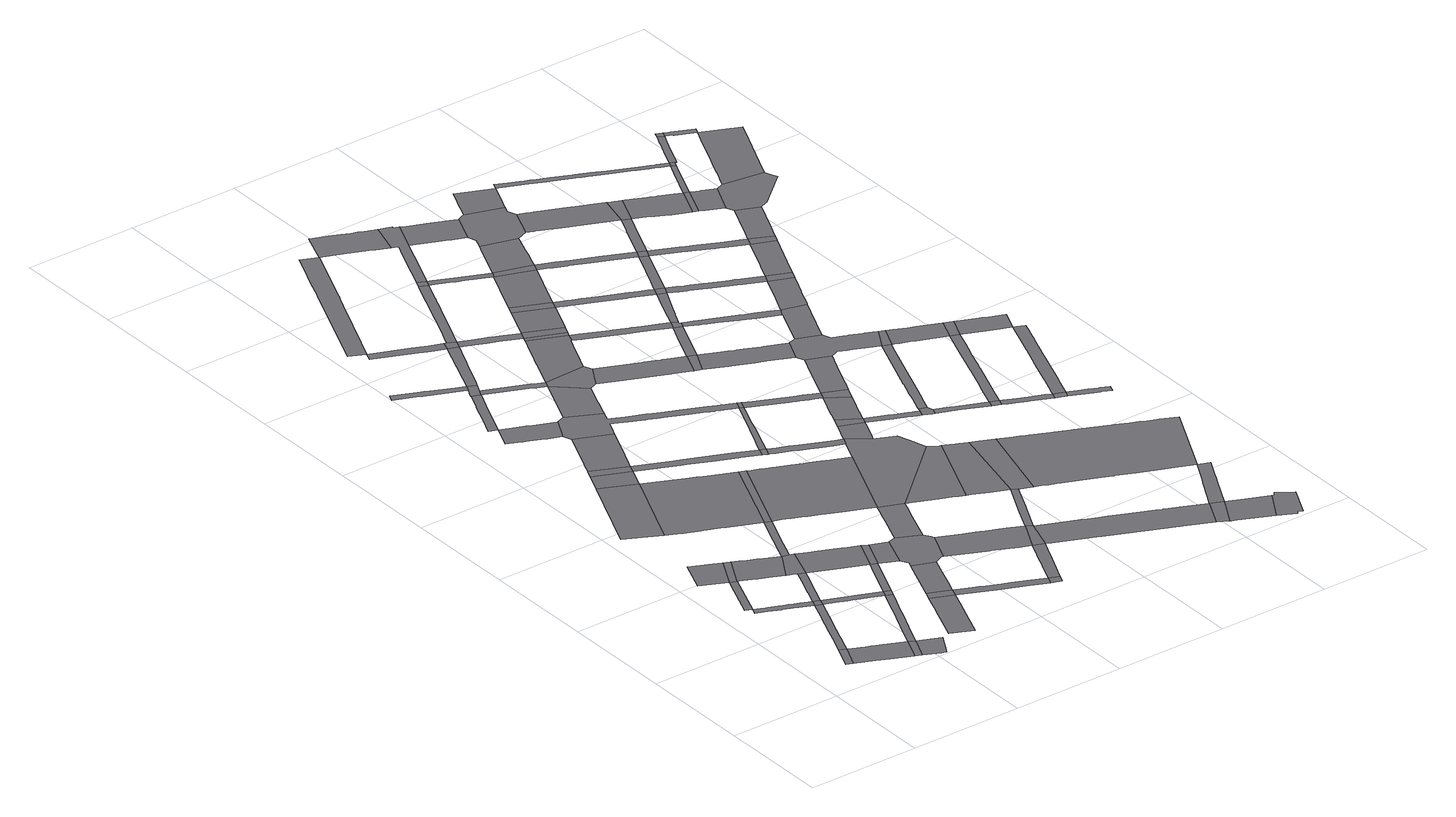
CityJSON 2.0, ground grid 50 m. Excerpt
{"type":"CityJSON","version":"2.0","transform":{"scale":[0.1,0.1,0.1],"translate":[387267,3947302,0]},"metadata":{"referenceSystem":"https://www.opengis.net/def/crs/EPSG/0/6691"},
"CityObjects":{
"road1":{"type":"Road","geometry":[{"type":"MultiSurface","lod":"1","boundaries":[[[0,1,2,3]]]}]},
"road2":{"type":"Road","attributes":{"RoadStructureAttribute.sectionType":"1"},"geometry":[{"type":"MultiSurface","lod":"1","boundaries":[[[4,5,6,7,8,9,3,2,10,11,12,13,14,15]]]}]},
"road3":{"type":"Road","attributes":{"RoadStructureAttribute.sectionType":"1"},"geometry":[{"type":"MultiSurface","lod":"1","boundaries":[[[16,17,18,19,20,21,22]]]}]},
"road4":{"type":"Road","attributes":{"RoadStructureAttribute.sectionType":"1"},"geometry":[{"type":"MultiSurface","lod":"1","boundaries":[[[23,24,25,26,27,28,29,30,0,3,31,32,33,34,35,36]]]}]},
"road5":{"type":"Road","attributes":{"RoadStructureAttribute.sectionType":"1"},"geometry":[{"type":"MultiSurface","lod":"1","boundaries":[[[37,38,39,40,41,42,43,44,20,45,46,47,48,49,50,23,51]]]}]},
"road6":{"type":"Road","attributes":{"RoadStructureAttribute.sectionType":"1"},"geometry":[{"type":"MultiSurface","lod":"1","boundaries":[[[52,53,54,55,16,56]]]}]},
"road7":{"type":"Road","geometry":[{"type":"MultiSurface","lod":"1","boundaries":[[[15,14,57,58]]]}]},
"road8":{"type":"Road","geometry":[{"type":"MultiSurface","lod":"1","boundaries":[[[56,16,22,59]]]}]},
"road9":{"type":"Road","attributes":{"RoadStructureAttribute.sectionType":"1"},"geometry":[{"type":"MultiSurface","lod":"1","boundaries":[[[60,61,58,57,62,63,64,65]]]}]},
"road10":{"type":"Road","geometry":[{"type":"MultiSurface","lod":"1","boundaries":[[[51,23,36,66]]]}]},
"road11":{"type":"Road","attributes":{"RoadStructureAttribute.sectionType":"1"},"geometry":[{"type":"MultiSurface","lod":"1","boundaries":[[[67,68,69,70,51,66,71,72,73,74]]]}]},
"road12":{"type":"Road","attributes":{"RoadStructureAttribute.sectionType":"1"},"geometry":[{"type":"MultiSurface","lod":"1","boundaries":[[[75,76,77,78,79,80,59,22,81,82,83,84,85,86,87,88]]]}]},
"road13":{"type":"Road","attributes":{"RoadStructureAttribute.sectionType":"1"},"geometry":[{"type":"MultiSurface","lod":"1","boundaries":[[[89,90,91,92,93,94,95,96,15,58,97,98,99,100,101,102,103,104,105]]]}]},
"road14":{"type":"Road","attributes":{"RoadStructureAttribute.sectionType":"1"},"geometry":[{"type":"MultiSurface","lod":"1","boundaries":[[[106,107,108,109,66,36,110,111,112,113,114,115,89,116]]]}]},
"road15":{"type":"Road","geometry":[{"type":"MultiSurface","lod":"1","boundaries":[[[117,118,119,120]]]}]},
"road16":{"type":"Road","geometry":[{"type":"MultiSurface","lod":"1","boundaries":[[[88,87,121,122,123,67,74,124,125]]]}]},
"road17":{"type":"Road","geometry":[{"type":"MultiSurface","lod":"1","boundaries":[[[116,89,105,126]]]}]},
"road18":{"type":"Road","attributes":{"RoadStructureAttribute.sectionType":"1"},"geometry":[{"type":"MultiSurface","lod":"1","boundaries":[[[127,128,129,130,131,132,133,134,135,136,137,138]]]}]},
"road19":{"type":"Road","attributes":{"RoadStructureAttribute.sectionType":"1"},"geometry":[{"type":"MultiSurface","lod":"1","boundaries":[[[139,140,117,120,141,142]]]}]},
"road20":{"type":"Road","attributes":{"RoadStructureAttribute.sectionType":"1"},"geometry":[{"type":"MultiSurface","lod":"1","boundaries":[[[143,144,145,116,126,146,147]]]}]},
"road21":{"type":"Road","attributes":{"RoadStructureAttribute.sectionType":"1"},"geometry":[{"type":"MultiSurface","lod":"1","boundaries":[[[148,149,150,151,152,153,154,88,125,155,156,157,158,159,160,161,162]]]}]},
"road22":{"type":"Road","attributes":{"RoadStructureAttribute.sectionType":"1"},"geometry":[{"type":"MultiSurface","lod":"1","boundaries":[[[163,164,165,166,167,124,74,168,169,143,170]]]}]},
"road23":{"type":"Road","geometry":[{"type":"MultiSurface","lod":"1","boundaries":[[[171,127,138,172]]]}]},
"road24":{"type":"Road","geometry":[{"type":"MultiSurface","lod":"1","boundaries":[[[173,139,142,174]]]}]},
"road25":{"type":"Road","attributes":{"function":"3"},"geometry":[{"type":"MultiSurface","lod":"1","boundaries":[[[175,176,177,178,179,120,119,180,181,182,183,184,185,148,186]]]}]},
"road26":{"type":"Road","attributes":{"RoadStructureAttribute.sectionType":"1"},"geometry":[{"type":"MultiSurface","lod":"1","boundaries":[[[187,188,189,190,191,192,193,194,195,196,197,198,199,200,201,202,203]]]}]},
"road27":{"type":"Road","attributes":{"RoadStructureAttribute.sectionType":"1"},"geometry":[{"type":"MultiSurface","lod":"1","boundaries":[[[204,205,171,172,206,207,208,209]]]}]},
"road28":{"type":"Road","attributes":{"RoadStructureAttribute.sectionType":"1"},"geometry":[{"type":"MultiSurface","lod":"1","boundaries":[[[210,211,212,213,214,215,216,217,218,219,220,221,222,223,224]]]}]},
"road29":{"type":"Road","geometry":[{"type":"MultiSurface","lod":"1","boundaries":[[[170,143,147,225]]]}]},
"road30":{"type":"Road","attributes":{"RoadStructureAttribute.sectionType":"1"},"geometry":[{"type":"MultiSurface","lod":"1","boundaries":[[[226,227,228,229,230,231,193,232,233,234]]]}]},
"road31":{"type":"Road","attributes":{"RoadStructureAttribute.sectionType":"1"},"geometry":[{"type":"MultiSurface","lod":"1","boundaries":[[[235,236,237,238,239,240,241,242,173,174,243,244,245,246]]]}]},
"road32":{"type":"Road","attributes":{"RoadStructureAttribute.sectionType":"1"},"geometry":[{"type":"MultiSurface","lod":"1","boundaries":[[[225,147,247,248,249]]]}]},
"road33":{"type":"Road","geometry":[{"type":"MultiSurface","lod":"1","boundaries":[[[250,186,148,162,251]]]}]},
"road34":{"type":"Road","attributes":{"RoadStructureAttribute.sectionType":"1"},"geometry":[{"type":"MultiSurface","lod":"1","boundaries":[[[252,253,254,255,256,257,258,259,260,261,262,263,264,265,266,267,268,172,138]]]}]},
"road35":{"type":"Road","geometry":[{"type":"MultiSurface","lod":"1","boundaries":[[[224,223,269,270,271,226,234,272,273]]]}]},
"road36":{"type":"Road","geometry":[{"type":"MultiSurface","lod":"1","boundaries":[[[274,249,248,275,204,209,276,277,278,279,280]]]}]},
"road37":{"type":"Road","attributes":{"RoadStructureAttribute.sectionType":"1"},"geometry":[{"type":"MultiSurface","lod":"1","boundaries":[[[281,282,283,284,174,142,285,286,287,288,289,290,291,292]]]}]},
"road38":{"type":"Road","attributes":{"RoadStructureAttribute.sectionType":"1"},"geometry":[{"type":"MultiSurface","lod":"1","boundaries":[[[293,294,295,296,297,298,299,300,301,302,303]]]}]},
"road39":{"type":"Road","attributes":{"RoadStructureAttribute.sectionType":"1"},"geometry":[{"type":"MultiSurface","lod":"1","boundaries":[[[302,304,305,306,307,308,309,310,224,273,311,312,313,314,315,316]]]}]},
"road40":{"type":"Road","geometry":[{"type":"MultiSurface","lod":"1","boundaries":[[[258,257,317,318]]]}]},
"road41":{"type":"Road","attributes":{"function":"3"},"geometry":[{"type":"MultiSurface","lod":"1","boundaries":[[[319,320,321,322,323,324,325,326,327,328,329,330,331,251,162,332,333,334,335,336,337,338,339,340,341,342,343]]]}]},
"road42":{"type":"Road","attributes":{"function":"3","RoadStructureAttribute.sectionType":"1"},"geometry":[{"type":"MultiSurface","lod":"1","boundaries":[[[342,344,345,346,347,348,349,274,280,350,351,352]]]}]},
"road43":{"type":"Road","attributes":{"RoadStructureAttribute.sectionType":"1"},"geometry":[{"type":"MultiSurface","lod":"1","boundaries":[[[353,354,355,356,357,358,359,360,361]]]}]},
"road44":{"type":"Road","attributes":{"RoadStructureAttribute.sectionType":"1"},"geometry":[{"type":"MultiSurface","lod":"1","boundaries":[[[362,363,364,365,366,367,368,369,370,371,372,373,374,375,376,296,377,378,379,380,381,382,383,384,385,386,387]]]}]},
"road45":{"type":"Road","attributes":{"RoadStructureAttribute.sectionType":"1"},"geometry":[{"type":"MultiSurface","lod":"1","boundaries":[[[388,389,390,391,392,393,394,278,277,395,396,397,398,399,400,401]]]}]},
"road46":{"type":"Road","geometry":[{"type":"MultiSurface","lod":"1","boundaries":[[[356,203,202,235,246,402,403,404,405,406,407,408,409,410,411,412,413,414,415,416,417,418,419,420,421,422,423,424,425,426,427,428,429,430,431,432,433,357]]]}]},
"road47":{"type":"Road","geometry":[{"type":"MultiSurface","lod":"1","boundaries":[[[303,302,316,434,435]]]}]},
"road48":{"type":"Road","attributes":{"RoadStructureAttribute.sectionType":"1"},"geometry":[{"type":"MultiSurface","lod":"1","boundaries":[[[400,436,437,438,439,440,441,258,318,442,443,444,445,446]]]}]},
"road49":{"type":"Road","attributes":{"RoadStructureAttribute.sectionType":"1"},"geometry":[{"type":"MultiSurface","lod":"1","boundaries":[[[447,448,449,272,234,450,451,353,452]],[[453,454,455,456,457,458,459,460,461,462,463,464,465,466,467,468,469,452]]]}]},
"road50":{"type":"Road","geometry":[{"type":"MultiSurface","lod":"1","boundaries":[[[292,291,470,471]]]}]},
"road51":{"type":"Road","geometry":[{"type":"MultiSurface","lod":"1","boundaries":[[[453,452,353,361,472,473]]]}]},
"road52":{"type":"Road","attributes":{"RoadStructureAttribute.sectionType":"1"},"geometry":[{"type":"MultiSurface","lod":"1","boundaries":[[[474,475,476,477,434,316,478,479,480,481]]]}]},
"road53":{"type":"Road","geometry":[{"type":"MultiSurface","lod":"1","boundaries":[[[401,400,446,482]]]}]},
"road54":{"type":"Road","attributes":{"RoadStructureAttribute.sectionType":"1"},"geometry":[{"type":"MultiSurface","lod":"1","boundaries":[[[483,484,485,486,487,488,489,490,491,492,493,435,434,494,495,496,497,498,499,500,501,502,503,504,505]]]}]},
"road55":{"type":"Road","attributes":{"RoadStructureAttribute.sectionType":"1"},"geometry":[{"type":"MultiSurface","lod":"1","boundaries":[[[420,506,507,508,509,510,511,292,471,512,513,514,515,516,517,518,519]]]}]},
"road56":{"type":"Road","attributes":{"RoadStructureAttribute.sectionType":"1"},"geometry":[{"type":"MultiSurface","lod":"1","boundaries":[[[520,521,522,523,524,525,526,471,470,527,528,529,530,531,532,533,534,535,536,537]]]}]},
"road57":{"type":"Road","geometry":[{"type":"MultiSurface","lod":"1","boundaries":[[[537,536,343,342,352,538,539,540,541,542]]]}]},
"road58":{"type":"Road","attributes":{"function":"3","RoadStructureAttribute.sectionType":"1"},"geometry":[{"type":"MultiSurface","lod":"1","boundaries":[[[543,544,545,546,547,548,549,538,352]]]}]},
"road59":{"type":"Road","geometry":[{"type":"MultiSurface","lod":"1","boundaries":[[[480,461,460,550]]]}]},
"road60":{"type":"Road","attributes":{"RoadStructureAttribute.sectionType":"1"},"geometry":[{"type":"MultiSurface","lod":"1","boundaries":[[[551,552,553,554,555,556,557,473,472,558,559,560,561,562,563,564]]]}]},
"road61":{"type":"Road","geometry":[{"type":"MultiSurface","lod":"1","boundaries":[[[565,421,420,519,566]]]}]},
"road62":{"type":"Road","geometry":[{"type":"MultiSurface","lod":"1","boundaries":[[[481,480,550,567,568]]]}]},
"road63":{"type":"Road","attributes":{"function":"3","RoadStructureAttribute.sectionType":"1"},"geometry":[{"type":"MultiSurface","lod":"1","boundaries":[[[569,401,482,570,571,572,573]]]}]},
"road64":{"type":"Road","geometry":[{"type":"MultiSurface","lod":"1","boundaries":[[[574,575,483,505,576]]]}]},
"road65":{"type":"Road","attributes":{"RoadStructureAttribute.sectionType":"1"},"geometry":[{"type":"MultiSurface","lod":"1","boundaries":[[[577,578,568,567,579,580]]]}]},
"road66":{"type":"Road","geometry":[{"type":"MultiSurface","lod":"1","boundaries":[[[581,582,583,537,542,584,585,586]]]}]},
"road67":{"type":"Road","attributes":{"RoadStructureAttribute.sectionType":"1"},"geometry":[{"type":"MultiSurface","lod":"1","boundaries":[[[587,588,589,590,591,592,593,594,387,595,596,597,598,599,600]]]}]},
"road68":{"type":"Road","attributes":{"function":"3","RoadStructureAttribute.sectionType":"1"},"geometry":[{"type":"MultiSurface","lod":"1","boundaries":[[[601,602,603,604,547,546,605,606,573]]]}]},
"road69":{"type":"Road","attributes":{"RoadStructureAttribute.sectionType":"1"},"geometry":[{"type":"MultiSurface","lod":"1","boundaries":[[[607,608,609,610,611,566,519,612,613,614,615,616,617,618,619,620,621]]]}]},
"road70":{"type":"Road","geometry":[{"type":"MultiSurface","lod":"1","boundaries":[[[622,577,580,623]]]}]},
"road71":{"type":"Road","attributes":{"RoadStructureAttribute.sectionType":"1"},"geometry":[{"type":"MultiSurface","lod":"1","boundaries":[[[624,625,626,627,628,629,630,631,576,505]]]}]},
"road72":{"type":"Road","geometry":[{"type":"MultiSurface","lod":"1","boundaries":[[[632,633,581,586,634,635]]]}]},
"road73":{"type":"Road","attributes":{"RoadStructureAttribute.sectionType":"1"},"geometry":[{"type":"MultiSurface","lod":"1","boundaries":[[[636,637,638,639,640,641,642,643,644,645,646,482,446,647,648,649,650,651,652,653,654,655]]]}]},
"road74":{"type":"Road","geometry":[{"type":"MultiSurface","lod":"1","boundaries":[[[564,563,656,657]]]}]},
"road75":{"type":"Road","geometry":[{"type":"MultiSurface","lod":"1","boundaries":[[[600,599,658,659,660,661,574,576,662,663,664,665,666,667,668,669,670]]]}]},
"road76":{"type":"Road","attributes":{"RoadStructureAttribute.sectionType":"1"},"geometry":[{"type":"MultiSurface","lod":"1","boundaries":[[[671,672,673,674,675,676,677,678,679,460,459,680,681,682,683,684,685,686,687,688]]]}]},
"road77":{"type":"Road","attributes":{"RoadStructureAttribute.sectionType":"1"},"geometry":[{"type":"MultiSurface","lod":"1","boundaries":[[[620,689,690,632,635,691,692,693,694,695]]]}]},
"road78":{"type":"Road","attributes":{"RoadStructureAttribute.sectionType":"1"},"geometry":[{"type":"MultiSurface","lod":"1","boundaries":[[[628,696,697,698,699,700,701,702,622,623,703,704,705,706]]]}]},
"road79":{"type":"Road","geometry":[{"type":"MultiSurface","lod":"1","boundaries":[[[707,708,601,573,572,709,710,711]]]}]},
"road80":{"type":"Road","attributes":{"RoadStructureAttribute.sectionType":"1"},"geometry":[{"type":"MultiSurface","lod":"1","boundaries":[[[687,712,564,657,713,714,715]]]}]},
"road81":{"type":"Road","attributes":{"RoadStructureAttribute.sectionType":"1"},"geometry":[{"type":"MultiSurface","lod":"1","boundaries":[[[716,717,718,719,720,634,586,721,722,723,724,725,726,727]]]}]},
"road82":{"type":"Road","geometry":[{"type":"MultiSurface","lod":"1","boundaries":[[[621,620,695,728]]]}]},
"road83":{"type":"Road","attributes":{"RoadStructureAttribute.sectionType":"1"},"geometry":[{"type":"MultiSurface","lod":"1","boundaries":[[[729,730,731,732,733,734,735,736,657,656,737,738,739,740,741,742,743,744]]]}]},
"road84":{"type":"Road","geometry":[{"type":"MultiSurface","lod":"1","boundaries":[[[629,628,706,745]]]}]},
"road85":{"type":"Road","geometry":[{"type":"MultiSurface","lod":"1","boundaries":[[[688,687,715,746,747,748]]]}]},
"road86":{"type":"Road","attributes":{"RoadStructureAttribute.sectionType":"1"},"geometry":[{"type":"MultiSurface","lod":"1","boundaries":[[[749,750,751,752,753,754,755,756,757,758,623,580,759,760,761,762,763,764,765,766,767,768,769,770]]]}]},
"road87":{"type":"Road","geometry":[{"type":"MultiSurface","lod":"1","boundaries":[[[771,772,773,774,775,667,666,776,777,778,779,780]]]}]},
"road88":{"type":"Road","geometry":[{"type":"MultiSurface","lod":"1","boundaries":[[[781,727,726,782,783,784,785,786]]]}]},
"road89":{"type":"Road","attributes":{"RoadStructureAttribute.sectionType":"1"},"geometry":[{"type":"MultiSurface","lod":"1","boundaries":[[[787,788,789,790,621,728,791,792,793,794,795,796]]]}]},
"road90":{"type":"Road","attributes":{"RoadStructureAttribute.sectionType":"1"},"geometry":[{"type":"MultiSurface","lod":"1","boundaries":[[[797,798,799,629,745,800,801,802,803,804]]]}]},
"road91":{"type":"Road","geometry":[{"type":"MultiSurface","lod":"1","boundaries":[[[655,654,805,806]]]}]},
"road92":{"type":"Road","attributes":{"RoadStructureAttribute.sectionType":"1"},"geometry":[{"type":"MultiSurface","lod":"1","boundaries":[[[769,807,808,809,810,811,812,688,748,813,814,815,816,817,818]]]}]},
"road93":{"type":"Road","attributes":{"RoadStructureAttribute.sectionType":"1"},"geometry":[{"type":"MultiSurface","lod":"1","boundaries":[[[819,820,821,785,784,822,823,824,825,826,827,828]]]}]},
"road94":{"type":"Road","attributes":{"RoadStructureAttribute.sectionType":"1"},"geometry":[{"type":"MultiSurface","lod":"1","boundaries":[[[829,830,831,832,833,834,835,836,746,715,837,838,839,840,841,842,843,844,845]]]}]},
"road95":{"type":"Road","attributes":{"RoadStructureAttribute.sectionType":"1"},"geometry":[{"type":"MultiSurface","lod":"1","boundaries":[[[846,806,805,847,848,849,850]]]}]},
"road96":{"type":"Road","geometry":[{"type":"MultiSurface","lod":"1","boundaries":[[[770,769,818,851]]]}]},
"road97":{"type":"Road","geometry":[{"type":"MultiSurface","lod":"1","boundaries":[[[852,853,780,779,854,797,804,855,856,857,858]]]}]},
"road98":{"type":"Road","attributes":{"RoadStructureAttribute.sectionType":"1"},"geometry":[{"type":"MultiSurface","lod":"1","boundaries":[[[859,860,861,862,863,864,745,706,865,866,867,868,869,870,871,872,873,874]]]}]},
"road99":{"type":"Road","attributes":{"RoadStructureAttribute.sectionType":"1"},"geometry":[{"type":"MultiSurface","lod":"1","boundaries":[[[875,876,877,878,879,880,881,882,781,786,883,884,885,886,887,888,889]]]}]},
"road100":{"type":"Road","attributes":{"function":"3","RoadStructureAttribute.sectionType":"1"},"geometry":[{"type":"MultiSurface","lod":"1","boundaries":[[[890,891,892,893,894,895,896,897,898,899,900,901,902,903,904,905,906,907,908,909,910,711,710,911,912,913,914,915,916,917,918,919,920,921,922,923,924,925,926,927,928,929]]]}]},
"road101":{"type":"Road","attributes":{"RoadStructureAttribute.sectionType":"1"},"geometry":[{"type":"MultiSurface","lod":"1","boundaries":[[[928,930,931,932,933,655,806,934,935,936,937,938]]]}]},
"road102":{"type":"Road","geometry":[{"type":"MultiSurface","lod":"1","boundaries":[[[828,827,939,940]]]}]},
"road103":{"type":"Road","geometry":[{"type":"MultiSurface","lod":"1","boundaries":[[[941,942,943,744,743,787,796,944,945,946,947,948,949,950,951,952,953,954,955,956,957,958,959,960,961]]]}]},
"road104":{"type":"Road","attributes":{"RoadStructureAttribute.sectionType":"1"},"geometry":[{"type":"MultiSurface","lod":"1","boundaries":[[[873,962,963,964,965,770,851,966,967,968,969]]]}]},
"road105":{"type":"Road","geometry":[{"type":"MultiSurface","lod":"1","boundaries":[[[970,971,972,973,850,849,974,975,976,977]]]}]},
"road106":{"type":"Road","geometry":[{"type":"MultiSurface","lod":"1","boundaries":[[[845,844,978,979,980,981,982,941,961,983,984,985,986,987,988,989]]]}]},
"road107":{"type":"Road","attributes":{"RoadStructureAttribute.sectionType":"1"},"geometry":[{"type":"MultiSurface","lod":"1","boundaries":[[[990,991,992,993,994,995,996,852,858,997,998,999]]]}]},
"road108":{"type":"Road","attributes":{"RoadStructureAttribute.sectionType":"1"},"geometry":[{"type":"MultiSurface","lod":"1","boundaries":[[[1000,1001,1002,1003,940,939,1004,1005,1006,1007,1008,1009,1010]]]}]},
"road109":{"type":"Road","attributes":{"RoadStructureAttribute.sectionType":"1"},"geometry":[{"type":"MultiSurface","lod":"1","boundaries":[[[1011,1012,1013,1014,1015,1016,1017,1018,851,818,1019,1020,1021,1022,1023,1024,1025,1026]]]}]},
"road110":{"type":"Road","geometry":[{"type":"MultiSurface","lod":"1","boundaries":[[[874,873,969,1027]]]}]},
"road111":{"type":"Road","geometry":[{"type":"MultiSurface","lod":"1","boundaries":[[[951,950,875,889,1028]]]}]},
"road112":{"type":"Road","attributes":{"RoadStructureAttribute.sectionType":"1"},"geometry":[{"type":"MultiSurface","lod":"1","boundaries":[[[1029,1030,1031,1032,1033,1034,1035,828,940,1036,1037,1038,1039,1040,1041,1042,1043,1044,1045]]]}]},
"road113":{"type":"Road","attributes":{"RoadStructureAttribute.sectionType":"1"},"geometry":[{"type":"MultiSurface","lod":"1","boundaries":[[[1046,1047,1048,1049,1050,1051,1052,1053,856,855,1054,1055,1056,1057,1058,1059,1060]]]}]},
"road114":{"type":"Road","geometry":[{"type":"MultiSurface","lod":"1","boundaries":[[[1010,1009,1061,1062,1063]]]}]},
"road115":{"type":"Road","attributes":{"RoadStructureAttribute.sectionType":"1"},"geometry":[{"type":"MultiSurface","lod":"1","boundaries":[[[1025,1064,1065,1066,1067,845,989,1068,1069,1070,1071,1072,1073]]]}]},
"road116":{"type":"Road","attributes":{"RoadStructureAttribute.sectionType":"1"},"geometry":[{"type":"MultiSurface","lod":"1","boundaries":[[[1074,1075,1076,874,1027,1077,1078,1079,1080,1060]]]}]},
"road117":{"type":"Road","attributes":{"RoadStructureAttribute.sectionType":"1"},"geometry":[{"type":"MultiSurface","lod":"1","boundaries":[[[1081,1082,1083,1084,1085,1028,889,1086,1087,1088,1089,1090,1029,1091]]]}]},
"road118":{"type":"Road","attributes":{"RoadStructureAttribute.sectionType":"1"},"geometry":[{"type":"MultiSurface","lod":"1","boundaries":[[[1092,1093,1094,1095,1096,1097,1063,1062,1098,1099,1100,1101,1102]]]}]},
"road119":{"type":"Road","attributes":{"RoadStructureAttribute.sectionType":"1"},"geometry":[{"type":"MultiSurface","lod":"1","boundaries":[[[1103,1104,1105,1106,1107,1108,1027,969,1109,1110,1111,1112,1113,1114,1115,1116,1117]]]}]},
"road120":{"type":"Road","geometry":[{"type":"MultiSurface","lod":"1","boundaries":[[[1026,1025,1073,1118,1119]]]}]},
"road121":{"type":"Road","geometry":[{"type":"MultiSurface","lod":"1","boundaries":[[[1120,1121,1046,1060,1080,1122]]]}]},
"road122":{"type":"Road","geometry":[{"type":"MultiSurface","lod":"1","boundaries":[[[1123,1091,1029,1045,1124]]]}]},
"road123":{"type":"Road","attributes":{"RoadStructureAttribute.sectionType":"1"},"geometry":[{"type":"MultiSurface","lod":"1","boundaries":[[[1125,1126,1127,1128,1129,1130,1131,1132,1133,1134,1135,1136,1010,1063,1137,1138,1139,1140,1141,1142,1143,1144,1145,1146,1147,1148]]]}]},
"road124":{"type":"Road","attributes":{"RoadStructureAttribute.sectionType":"1"},"geometry":[{"type":"MultiSurface","lod":"1","boundaries":[[[1116,1149,1150,1151,1152,1153,1154,1026,1119,1155,1156,1157,1158,1159,1160,1161,1162,1163,1164]]]}]},
"road125":{"type":"Road","attributes":{"RoadStructureAttribute.sectionType":"1"},"geometry":[{"type":"MultiSurface","lod":"1","boundaries":[[[1165,1166,1167,1168,1169,1170,1171,1122,1080,1172,1173,1174,1175,1176,1177,1178]]]}]},
"road126":{"type":"Road","attributes":{"RoadStructureAttribute.sectionType":"1"},"geometry":[{"type":"MultiSurface","lod":"1","boundaries":[[[1179,1180,1181,1182,1124,1045,1183,1184,1185,1186,1187,1125,1188]]]}]},
"road127":{"type":"Road","attributes":{"RoadStructureAttribute.sectionType":"1"},"geometry":[{"type":"MultiSurface","lod":"1","boundaries":[[[1189,1190,1191,1192,1193,1194,1195,1196,1197,1198,1199,1200,1201,1202,1203,1204,999,1205,1206,1207,1208,1209,1210,1211,1212,1213,1214,1215,1216,1217,1218,1219,1220,1221,1222,1223]]]}]},
"road128":{"type":"Road","geometry":[{"type":"MultiSurface","lod":"1","boundaries":[[[1117,1116,1164,1224]]]}]},
"road129":{"type":"Road","geometry":[{"type":"MultiSurface","lod":"1","boundaries":[[[1178,1177,1225,1226]]]}]},
"road130":{"type":"Road","attributes":{"RoadStructureAttribute.sectionType":"1"},"geometry":[{"type":"MultiSurface","lod":"1","boundaries":[[[1227,1228,1229,1230,1231,1117,1224,1232,1233,1234,1235,1236,1237,1238]]]}]},
"road131":{"type":"Road","attributes":{"RoadStructureAttribute.sectionType":"1"},"geometry":[{"type":"MultiSurface","lod":"1","boundaries":[[[1239,1240,1241,1242,1243,1226,1225,1244,1245,1246,1247]]]}]},
"road132":{"type":"Road","attributes":{"RoadStructureAttribute.sectionType":"1"},"geometry":[{"type":"MultiSurface","lod":"1","boundaries":[[[1222,1248,1249,1250,1251,1178,1226,1252,1253,1254,1255,1256,1257]]]}]},
"road133":{"type":"Road","geometry":[{"type":"MultiSurface","lod":"1","boundaries":[[[1223,1222,1257,1258,1259,1260]]]}]},
"road134":{"type":"Road","geometry":[{"type":"MultiSurface","lod":"1","boundaries":[[[1261,1247,1246,1227,1238,1262,1263,1264,1265,1266]]]}]},
"road135":{"type":"Road","attributes":{"RoadStructureAttribute.sectionType":"1"},"geometry":[{"type":"MultiSurface","lod":"1","boundaries":[[[1267,1268,1269,1270,1271,1272,1223,1260,1273,1274,1275,1276,1277,1278]]]}]},
"road136":{"type":"Road","geometry":[{"type":"MultiSurface","lod":"1","boundaries":[[[1279,1280,1267,1278,1281]]]}]},
"road137":{"type":"Road","attributes":{"RoadStructureAttribute.sectionType":"1"},"geometry":[{"type":"MultiSurface","lod":"1","boundaries":[[[1282,1283,1284,1285,1286,1287,1288,1289,1261,1266,1290,1291,1292,1293,1294]]]}]},
"road138":{"type":"Road","attributes":{"RoadStructureAttribute.sectionType":"1"},"geometry":[{"type":"MultiSurface","lod":"1","boundaries":[[[1295,1296,1297,1298,1281,1278,1299,1300,1301,1302,1282,1303]]]}]}
},
"vertices":[
[222,275,0],[177,173,0],[205,161,0],[251,263,0],
[445,175,0],[384,203,0],[358,215,0],[341,222,0],[321,231,0],[273,253,0],[233,148,0],[301,117,0],[304,116,0],[339,101,0],[428,60,0],[474,163,0],
[198,944,0],[197,940,0],[190,923,0],[115,735,0],[144,724,0],[226,929,0],[227,932,0],
[356,603,0],[323,523,0],[320,516,0],[319,514,0],[278,413,0],[275,405,0],[256,359,0],[241,322,0],[274,321,0],[282,339,0],[288,354,0],[307,401,0],[348,502,0],[384,591,0],
[324,650,0],[322,651,0],[287,665,0],[278,669,0],[258,677,0],[241,684,0],[202,700,0],[193,704,0],[132,695,0],[182,675,0],[233,654,0],[236,652,0],[278,635,0],[297,628,0],[367,632,0],
[217,1100,0],[157,1127,0],[140,1136,0],[83,995,0],[269,1076,0],
[456,48,0],[502,150,0],
[296,1063,0],
[572,119,0],[557,125,0],[526,16,0],[533,13,0],[544,8,0],[599,106,0],
[396,620,0],
[449,833,0],[428,781,0],[394,698,0],[393,694,0],[421,682,0],[427,697,0],[457,769,0],[478,821,0],
[418,1007,0],[395,1018,0],[393,1018,0],[356,1036,0],[328,1049,0],[298,1062,0],[227,931,0],[236,928,0],[281,908,0],[282,907,0],[305,897,0],[343,880,0],[404,853,0],[481,978,0],
[618,495,0],[596,444,0],[575,397,0],[556,352,0],[551,340,0],[548,334,0],[524,279,0],[523,277,0],[546,251,0],[553,267,0],[565,295,0],[574,316,0],[591,355,0],[600,377,0],[610,399,0],[624,432,0],[646,483,0],
[577,546,0],[537,562,0],[524,568,0],[512,573,0],[431,572,0],[478,553,0],[497,545,0],[526,533,0],[562,519,0],[576,513,0],[630,524,0],
[221,1822,0],[64,1459,0],[215,1380,0],[377,1752,0],
[406,852,0],[420,846,0],[428,843,0],[530,961,0],[511,969,0],
[659,512,0],
[740,377,0],[731,354,0],[730,351,0],[717,319,0],[713,309,0],[702,280,0],[681,227,0],[638,118,0],[732,72,0],[779,189,0],[811,271,0],[836,335,0],
[260,1910,0],[236,1856,0],[395,1795,0],[416,1843,0],
[715,720,0],[704,694,0],[663,599,0],[738,694,0],[744,708,0],
[584,1226,0],[570,1192,0],[529,1095,0],[511,1053,0],[510,1050,0],[500,1027,0],[496,1016,0],[530,1016,0],[538,1037,0],[546,1060,0],[557,1085,0],[580,1137,0],[584,1147,0],[598,1180,0],[613,1214,0],
[727,877,0],[704,887,0],[646,912,0],[618,924,0],[581,939,0],[580,778,0],[620,760,0],[774,857,0],
[754,414,0],[851,372,0],
[276,1948,0],[432,1880,0],
[723,1598,0],[682,1616,0],[597,1654,0],[586,1659,0],[548,1676,0],[263,1359,0],[284,1350,0],[352,1322,0],[361,1318,0],[437,1287,0],[446,1283,0],[739,1592,0],
[349,2348,0],[324,2358,0],[305,2366,0],[298,2369,0],[286,2374,0],[236,2395,0],[194,2412,0],[150,2311,0],[196,2291,0],[216,2282,0],[225,2278,0],[252,2266,0],[297,2247,0],[302,2244,0],[305,2243,0],[361,2220,0],[415,2321,0],
[834,617,0],[807,548,0],[864,408,0],[879,446,0],[900,500,0],[930,579,0],
[298,2752,0],[258,2769,0],[242,2776,0],[182,2802,0],[148,2817,0],[143,2819,0],[119,2829,0],[17,2874,0],[4,2843,0],[106,2799,0],[117,2794,0],[225,2748,0],[280,2724,0],[285,2722,0],[300,2751,0],
[802,844,0],
[266,2681,0],[265,2679,0],[235,2608,0],[231,2600,0],[190,2504,0],[157,2427,0],[268,2585,0],[302,2664,0],[303,2666,0],
[377,2182,0],[361,2145,0],[338,2091,0],[318,2045,0],[311,2028,0],[307,2019,0],[294,1990,0],[285,1970,0],[441,1902,0],[491,2016,0],[526,2098,0],[533,2115,0],
[778,693,0],[824,673,0],[877,812,0],
[764,1581,0],[767,1580,0],
[913,300,0],[974,274,0],[1003,261,0],[1108,216,0],[1142,201,0],[1185,182,0],[1202,220,0],[1171,233,0],[1124,253,0],[1110,259,0],[1066,278,0],[1032,293,0],[974,318,0],[953,327,0],[948,329,0],[924,339,0],[896,352,0],
[283,2718,0],[278,2709,0],[275,2703,0],[316,2695,0],[336,2732,0],
[913,822,0],[842,637,0],[970,600,0],[977,597,0],[1039,734,0],[1032,746,0],[1014,776,0],
[807,1720,0],[626,1797,0],[592,1812,0],[461,1868,0],[432,1836,0],[591,1767,0],[614,1758,0],[722,1711,0],[804,1676,0],[812,1673,0],[890,1639,0],[906,1677,0],
[370,3087,0],[307,3112,0],[152,3174,0],[139,3180,0],[124,3142,0],[222,3103,0],[307,3067,0],[339,3053,0],[366,3042,0],[412,3022,0],[426,3065,0],
[410,3017,0],[386,2960,0],[378,2940,0],[358,2891,0],[343,2855,0],[324,2809,0],[303,2758,0],[339,2739,0],[348,2759,0],[399,2874,0],[412,2903,0],[420,2921,0],[459,3008,0],
[1231,167,0],[1246,200,0],
[1080,1448,0],[1027,1470,0],[989,1486,0],[988,1486,0],[979,1490,0],[935,1509,0],[934,1509,0],[867,1537,0],[866,1538,0],[864,1539,0],[839,1549,0],[817,1559,0],[787,1571,0],[651,1200,0],[683,1187,0],[686,1186,0],[738,1164,0],[747,1160,0],[810,1133,0],[815,1131,0],[889,1099,0],[953,1072,0],[983,1059,0],[1003,1050,0],[1159,1415,0],
[990,1019,0],[989,1015,0],[987,1011,0],[982,997,0],[963,949,0],[922,843,0],[1066,909,0],[1093,978,0],[1105,1009,0],
[548,2560,0],[526,2509,0],[461,2357,0],[452,2336,0],[597,2264,0],[602,2275,0],[622,2324,0],[631,2348,0],[671,2447,0],
[369,3912,0],[364,3900,0],[319,3795,0],[315,3786,0],[286,3718,0],[272,3684,0],[259,3654,0],[255,3644,0],[245,3621,0],[200,3515,0],[184,3479,0],[159,3420,0],[126,3341,0],[72,3216,0],[71,3213,0],[209,3340,0],[231,3389,0],[242,3415,0],[272,3484,0],[313,3576,0],[319,3589,0],[328,3612,0],[329,3614,0],[356,3678,0],[441,3876,0],[443,3881,0],
[1304,619,0],[1278,631,0],[1241,646,0],[1213,658,0],[1207,661,0],[1192,668,0],[1143,689,0],[1134,527,0],[1147,521,0],[1152,519,0],[1254,474,0],[1276,464,0],[1302,453,0],[1372,590,0],
[548,2149,0],[564,2185,0],[596,2171,0],[631,2155,0],[695,2127,0],[702,2124,0],[719,2117,0],[738,2108,0],[774,2092,0],[776,2092,0],[852,2058,0],[905,2035,0],[931,2023,0],[947,2016,0],[952,2014,0],[967,2007,0],[994,1995,0],[1011,1988,0],[1037,1977,0],[1053,2013,0],[1013,2031,0],[994,2039,0],[983,2044,0],[947,2060,0],[845,2105,0],[792,2128,0],[731,2155,0],[723,2159,0],[647,2192,0],[597,2214,0],[580,2222,0],[588,2241,0],
[475,3044,0],[438,3060,0],
[1275,390,0],[1257,348,0],[1253,338,0],[1250,331,0],[1241,310,0],[1202,221,0],[1247,204,0],[1273,261,0],[1316,355,0],[1333,393,0],[1352,435,0],
[532,2602,0],[507,2613,0],[355,2678,0],[494,2584,0],[508,2577,0],[561,2590,0],[750,2597,0],[769,2641,0],[774,2652,0],[783,2673,0],[798,2707,0],[831,2783,0],[834,2782,0],[850,2819,0],[689,2888,0],[673,2851,0],[632,2756,0],[618,2723,0],[617,2719,0],[602,2685,0],[598,2675,0],[594,2667,0],[593,2664,0],
[913,1629,0],[930,1665,0],
[708,2462,0],[765,2560,0],
[648,2972,0],[606,2990,0],[589,2997,0],[543,3016,0],[561,2965,0],[605,2947,0],[698,2908,0],[713,2945,0],
[1398,571,0],
[614,3469,0],[611,3464,0],[566,3359,0],[556,3336,0],[542,3303,0],[526,3265,0],[523,3258,0],[516,3243,0],[511,3230,0],[465,3122,0],[443,3072,0],[495,3092,0],[502,3106,0],[540,3196,0],[551,3222,0],[561,3246,0],[586,3303,0],[592,3317,0],[599,3335,0],[604,3346,0],[610,3360,0],[646,3443,0],[650,3454,0],
[1030,1962,0],[993,1875,0],[970,1823,0],[950,1777,0],[934,1740,0],[925,1721,0],[933,1671,0],[949,1711,0],[952,1718,0],[972,1767,0],[992,1817,0],[1008,1858,0],[1044,1945,0],[1053,1969,0],
[1184,1556,0],[1051,1613,0],[1014,1629,0],[992,1638,0],[990,1639,0],[969,1648,0],[934,1663,0],[918,1627,0],[940,1618,0],[976,1602,0],[989,1597,0],[998,1593,0],[1027,1580,0],[1066,1564,0],[1098,1550,0],[1154,1526,0],[1199,1507,0],[1215,1543,0],
[1436,1305,0],[1431,1317,0],[1411,1383,0],[1394,1436,0],[1307,1476,0],
[1232,955,0],[1281,935,0],[1304,925,0],[1333,913,0],[1485,1274,0],[1481,1276,0],[1437,1301,0],
[859,2839,0],
[1110,2416,0],[1059,2438,0],[1026,2452,0],[1021,2453,0],[1000,2462,0],[958,2480,0],[950,2483,0],[794,2426,0],[920,2373,0],[988,2344,0],[998,2340,0],[1067,2311,0],[1072,2309,0],[1116,2414,0],
[1061,2010,0],[1069,2006,0],
[875,2875,0],[714,2945,0],
[1418,686,0],[1453,685,0],[1463,706,0],[1522,829,0],[1496,845,0],
[626,3498,0],[621,3487,0],[663,3482,0],
[776,3091,0],[721,2961,0],[917,2973,0],[937,3021,0],
[1254,1633,0],[1251,1626,0],[1217,1548,0],[1314,1491,0],[1353,1583,0],[1358,1594,0],
[704,3932,0],[682,3941,0],[680,3942,0],[653,3952,0],[617,3967,0],[570,3987,0],[497,4016,0],[496,4017,0],[532,3844,0],[616,3809,0],[640,3799,0],[652,3793,0],[709,3769,0],[752,3912,0],
[1585,1229,0],[1552,1244,0],[1523,1257,0],[1519,1259,0],[1350,906,0],[1418,877,0],
[1329,1890,0],[1293,1906,0],[1262,1919,0],[1260,1920,0],[1080,2001,0],[1064,1965,0],[1174,1915,0],[1219,1895,0],[1243,1884,0],[1245,1883,0],[1256,1878,0],[1292,1862,0],[1312,1853,0],[1343,1839,0],[1358,1877,0],
[792,3127,0],[953,3058,0],
[672,3444,0],[741,3415,0],[752,3410,0],[783,3397,0],[890,3351,0],[905,3378,0],[764,3438,0],[684,3473,0],
[1274,1680,0],[1269,1667,0],[1371,1623,0],[1370,1624,0],
[1935,339,0],[1880,363,0],[1875,366,0],[1873,366,0],[1849,377,0],[1720,432,0],[1673,453,0],[1640,467,0],[1598,485,0],[1576,494,0],[1467,542,0],[1374,425,0],[1375,425,0],[1541,353,0],[1559,345,0],[1574,339,0],[1789,246,0],[1873,210,0],[1979,164,0],[2043,293,0],
[1102,2297,0],[1152,2399,0],
[734,3759,0],[737,3758,0],[724,3727,0],[688,3645,0],[689,3543,0],[723,3623,0],[760,3711,0],[773,3741,0],[774,3742,0],[830,3875,0],[806,3886,0],[807,3889,0],[809,3895,0],
[1180,2675,0],[1103,2708,0],[1100,2710,0],[1092,2713,0],[1080,2718,0],[1072,2722,0],[1010,2749,0],[1003,2752,0],[888,2802,0],[872,2765,0],[899,2754,0],[1002,2708,0],[1035,2694,0],[1071,2678,0],[1084,2673,0],[1124,2655,0],[1206,2620,0],[1222,2657,0],
[1294,1727,0],[1291,1718,0],[1388,1666,0],[1391,1672,0],[1409,1716,0],[1423,1748,0],[1437,1780,0],
[881,3332,0],[866,3297,0],[858,3279,0],[843,3244,0],[797,3138,0],[793,3129,0],[792,3128,0],[958,3069,0],[1008,3186,0],[1012,3196,0],[1054,3293,0],
[1640,1205,0],[1624,1212,0],[1529,826,0],[1580,806,0],[1684,1185,0],
[1178,2556,0],[1199,2505,0],[1203,2515,0],[1242,2604,0],
[1563,1542,0],[1544,1549,0],[1538,1552,0],[1473,1580,0],[1463,1584,0],[1464,1549,0],[1488,1538,0],[1526,1522,0],[1533,1519,0],[1550,1512,0],[1568,1504,0],[1580,1535,0],
[1460,1833,0],
[1398,2292,0],[1391,2295,0],[1325,2324,0],[1298,2335,0],[1291,2339,0],[1271,2347,0],[1268,2349,0],[1243,2360,0],[1199,2256,0],[1211,2251,0],[1252,2233,0],[1297,2215,0],[1340,2198,0],[1431,2159,0],[1448,2152,0],[1493,2253,0],
[1070,3329,0],
[1254,2631,0],[1244,2635,0],[1248,2643,0],
[1305,2907,0],[1270,2922,0],[1235,2937,0],[1193,2955,0],[1181,2960,0],[1097,2996,0],[1060,3012,0],[1014,3032,0],[1009,3034,0],[1006,3035,0],[984,3001,0],[994,2997,0],[1006,2992,0],[1012,2989,0],[1081,2960,0],[1140,2934,0],[1201,2908,0],[1204,2907,0],[1205,2906,0],[1234,2894,0],[1311,2861,0],[1327,2897,0],
[1015,3797,0],[989,3808,0],[931,3833,0],[920,3837,0],[856,3864,0],[871,3701,0],[910,3685,0],[933,3675,0],[991,3651,0],[1048,3783,0],
[1586,1549,0],[1588,1495,0],[1606,1487,0],[1616,1483,0],[1627,1512,0],[1619,1537,0],
[1462,2115,0],[1441,2067,0],[1414,2006,0],[1377,1921,0],[1479,1876,0],[1479,1877,0],[1505,1937,0],[1526,1986,0],[1534,2004,0],[1566,2076,0],
[986,3568,0],[979,3552,0],[938,3455,0],[1081,3358,0],[1099,3405,0],[1113,3442,0],[1139,3510,0],[1145,3526,0],
[2025,137,0],[2098,268,0],
[1304,2844,0],[1288,2808,0],[1250,2720,0],[1244,2706,0],[1242,2702,0],[1235,2686,0],[1265,2677,0],[1269,2686,0],[1272,2692,0],[1274,2695,0],[1303,2754,0],[1348,2845,0],
[1820,1433,0],[1713,1477,0],[1692,1486,0],[1654,1469,0],[1713,1447,0],[1714,1446,0],[1717,1445,0],[1811,1402,0],[1825,1396,0],[1836,1426,0],
[1600,2486,0],[1525,2519,0],[1480,2536,0],[1472,2539,0],[1468,2541,0],[1344,2593,0],[1331,2598,0],[1301,2611,0],[1301,2577,0],[1319,2569,0],[1330,2563,0],[1369,2545,0],[1445,2510,0],[1452,2507,0],[1508,2481,0],[1599,2441,0],[1622,2476,0],
[2160,241,0],[2032,134,0],[2052,125,0],[2194,63,0],[2272,192,0],
[1364,2881,0],
[1085,3798,0],[1074,3794,0],[1006,3615,0],[1194,3545,0],[1249,3678,0],[1234,3715,0],[1246,3745,0],
[1309,3226,0],[1229,3261,0],[1190,3277,0],[1185,3280,0],[1147,3296,0],[1110,3312,0],[1103,3272,0],[1115,3266,0],[1130,3260,0],[1169,3243,0],[1175,3241,0],[1253,3207,0],[1308,3183,0],[1426,3132,0],[1429,3130,0],[1446,3167,0],
[1766,2019,0],[1759,2001,0],[1747,1972,0],[1656,1738,0],[1655,1736,0],[1628,1663,0],[1613,1623,0],[1589,1558,0],[1637,1582,0],[1643,1597,0],[1668,1663,0],[1728,1817,0],[1783,1958,0],[1800,2001,0],[1802,2005,0],
[2352,888,0],[2281,920,0],[2272,924,0],[2235,940,0],[2208,952,0],[2172,968,0],[2118,992,0],[2108,996,0],[2028,1032,0],[2016,1037,0],[1969,1059,0],[1962,1062,0],[1960,1063,0],[1897,1090,0],[1874,1101,0],[1869,1103,0],[1806,1131,0],[1784,1141,0],[1774,1145,0],[1737,1162,0],[1735,1162,0],[1599,798,0],[1610,794,0],[1624,788,0],[1630,786,0],[1631,785,0],[1636,783,0],[1677,767,0],[1682,765,0],[1748,737,0],[1830,704,0],[1875,685,0],[1878,684,0],[1879,684,0],[1881,683,0],[1961,650,0],[2066,607,0],[2104,591,0],[2188,557,0],[2353,888,0],
[2161,506,0],[2132,454,0],[2121,434,0],[2068,338,0],[2134,337,0],[2170,407,0],[2181,429,0],[2195,455,0],[2239,538,0],
[1862,1380,0],[1873,1410,0],
[1529,2267,0],[1528,2265,0],[1527,2265,0],[1595,2087,0],[1601,2090,0],[1639,2073,0],[1658,2065,0],[1735,2033,0],[1761,2022,0],[1766,2020,0],[1821,2115,0],[1802,2123,0],[1772,2136,0],[1766,2138,0],[1715,2160,0],[1701,2165,0],[1692,2169,0],[1643,2190,0],[1644,2192,0],[1631,2225,0],[1630,2226,0],
[1405,3075,0],[1385,3028,0],[1375,3006,0],[1366,2985,0],[1403,2969,0],[1418,3005,0],[1419,3006,0],[1466,3114,0],
[2295,207,0],[2282,188,0],[2281,188,0],[2275,191,0],[2270,24,0],[2277,34,0],[2297,25,0],[2364,159,0],
[1604,2438,0],[1599,2426,0],[1567,2354,0],[1564,2346,0],[1563,2344,0],[1644,2258,0],[1659,2292,0],[1664,2303,0],[1667,2309,0],[1682,2342,0],[1705,2393,0],[1728,2445,0],
[1148,3949,0],[1134,3914,0],[1125,3893,0],[1124,3891,0],[1123,3888,0],[1106,3847,0],[1091,3813,0],[1247,3748,0],[1274,3810,0],[1305,3883,0],
[2042,1338,0],[1981,1364,0],[1940,1382,0],[1887,1404,0],[1886,1370,0],[1911,1359,0],[1958,1339,0],[1965,1336,0],[1968,1335,0],[2057,1297,0],[2069,1326,0],
[1642,2756,0],[1619,2767,0],[1603,2774,0],[1573,2787,0],[1458,2839,0],[1447,2844,0],[1437,2848,0],[1409,2861,0],[1393,2824,0],[1421,2812,0],[1429,2808,0],[1529,2763,0],[1603,2729,0],[1623,2720,0],[1712,2680,0],[1730,2718,0],
[1481,3148,0],
[1846,2104,0],
[2021,1920,0],[1968,1779,0],[1939,1701,0],[1925,1664,0],[1924,1659,0],[1889,1566,0],[1868,1511,0],[1887,1449,0],[1899,1478,0],[1942,1594,0],[1963,1650,0],[1966,1659,0],[1973,1676,0],[2001,1752,0],[2006,1765,0],[2031,1832,0],[2058,1905,0],
[1581,3537,0],[1522,3562,0],[1498,3572,0],[1422,3605,0],[1314,3651,0],[1305,3654,0],[1287,3662,0],[1275,3667,0],[1223,3533,0],[1231,3530,0],[1312,3495,0],[1355,3477,0],[1421,3449,0],[1492,3419,0],[1546,3396,0],
[2058,1296,0],[2106,1276,0],[2117,1306,0],
[1709,2673,0],[1687,2624,0],[1671,2587,0],[1658,2557,0],[1731,2451,0],[1748,2491,0],[1767,2534,0],[1771,2542,0],[1787,2577,0],[1814,2638,0],
[1515,3324,0],[1509,3311,0],[1493,3275,0],[1514,3223,0],[1545,3295,0],[1558,3324,0],[1583,3380,0],
[1960,2055,0],[1929,2068,0],[1895,2083,0],[1876,2091,0],[1848,2103,0],[1805,2004,0],[1812,2001,0],[1833,1992,0],[1873,1977,0],[1894,1969,0],[2060,2014,0],
[2281,1236,0],[2245,1251,0],[2239,1254,0],[2223,1261,0],[2200,1271,0],[2163,1286,0],[2201,1235,0],[2226,1224,0],[2231,1223,0],[2270,1206,0],[2282,1235,0],
[1804,3001,0],[1749,3025,0],[1664,3064,0],[1607,3090,0],[1601,3093,0],[1497,3140,0],[1481,3107,0],[1585,3059,0],[1606,3049,0],[1636,3035,0],[1706,3002,0],[1719,2996,0],[1738,2987,0],[1832,2945,0],[1848,2982,0],
[1823,2658,0],[1830,2675,0],
[1612,3524,0],[1602,3528,0],[1640,3512,0],
[2097,1998,0],[2100,1997,0],
[2256,1824,0],[2210,1700,0],[2193,1656,0],[2192,1653,0],[2166,1584,0],[2152,1548,0],[2149,1540,0],[2124,1473,0],[2109,1432,0],[2105,1421,0],[2089,1378,0],[2073,1338,0],[2129,1337,0],[2142,1374,0],[2158,1414,0],[2211,1555,0],[2231,1609,0],[2232,1613,0],[2248,1656,0],[2258,1682,0],[2263,1695,0],[2281,1743,0],[2291,1770,0],[2304,1803,0],
[1803,2882,0],[1794,2862,0],[1777,2824,0],[1765,2796,0],[1756,2777,0],[1751,2765,0],[1844,2706,0],[1845,2708,0],[1856,2734,0],[1864,2751,0],[1865,2754,0],[1883,2795,0],[1889,2807,0],[1904,2841,0],[1911,2857,0],[1933,2906,0],
[1830,3429,0],[1787,3448,0],[1770,3455,0],[1764,3458,0],[1741,3468,0],[1732,3472,0],[1651,3507,0],[1610,3367,0],[1637,3354,0],[1666,3339,0],[1701,3322,0],[1727,3309,0],[1803,3276,0],[1863,3415,0],
[2293,1918,0],[2231,1943,0],[2206,1954,0],[2196,1958,0],[2059,1905,0],[2086,1893,0],[2143,1870,0],[2171,1859,0],[2210,1843,0],[2294,1917,0],
[1914,3649,0],[1907,3652,0],[1889,3660,0],[1863,3671,0],[1732,3728,0],[1672,3755,0],[1659,3760,0],[1615,3780,0],[1605,3784,0],[1526,3819,0],[1475,3841,0],[1451,3852,0],[1430,3861,0],[1412,3869,0],[1370,3887,0],[1317,3911,0],[1316,3878,0],[1400,3843,0],[1428,3831,0],[1494,3802,0],[1517,3792,0],[1615,3751,0],[1623,3747,0],[1658,3732,0],[1663,3730,0],[1722,3705,0],[1802,3670,0],[1825,3661,0],[1853,3648,0],[1871,3641,0],[1890,3633,0],[1912,3623,0],[1913,3623,0],[1949,3608,0],[1958,3629,0],
[1947,2938,0],
[1826,3267,0],[1885,3405,0],
[1939,3187,0],[1920,3145,0],[1907,3116,0],[1867,3025,0],[1856,3000,0],[1950,2945,0],[1963,2974,0],[1974,2999,0],[1991,3037,0],[2002,3062,0],[2018,3098,0],[2039,3147,0],
[1977,3365,0],[1929,3386,0],[1926,3387,0],[1911,3394,0],[1910,3394,0],[1849,3257,0],[1909,3231,0],[1924,3224,0],[1987,3360,0],
[1941,3590,0],[1912,3526,0],[1889,3475,0],[1863,3416,0],[1898,3435,0],[1911,3465,0],[1952,3559,0],[1962,3581,0],[1969,3597,0],[1970,3598,0],
[1978,3619,0],[1985,3616,0],[1986,3617,0],
[2024,3375,0],[2070,3159,0],[2077,3161,0],[2229,3291,0],[2219,3316,0],[2207,3347,0],
[2041,3814,0],[2021,3770,0],[2020,3768,0],[2007,3738,0],[1995,3713,0],[1990,3701,0],[2025,3705,0],[2037,3734,0],[2039,3737,0],[2042,3744,0],[2052,3766,0],[2068,3802,0],
[2064,3831,0],[2050,3837,0],[2078,3826,0],
[2187,3747,0],[2166,3699,0],[2123,3602,0],[2100,3550,0],[2089,3524,0],[2066,3472,0],[2053,3441,0],[2040,3412,0],[2240,3422,0],[2265,3478,0],[2313,3586,0],[2343,3654,0],[2352,3674,0],
[2168,3787,0],[2122,3807,0],[2106,3813,0],[2086,3822,0],[2073,3800,0],[2101,3788,0],[2099,3784,0],[2101,3783,0],[2199,3774,0]
]}
